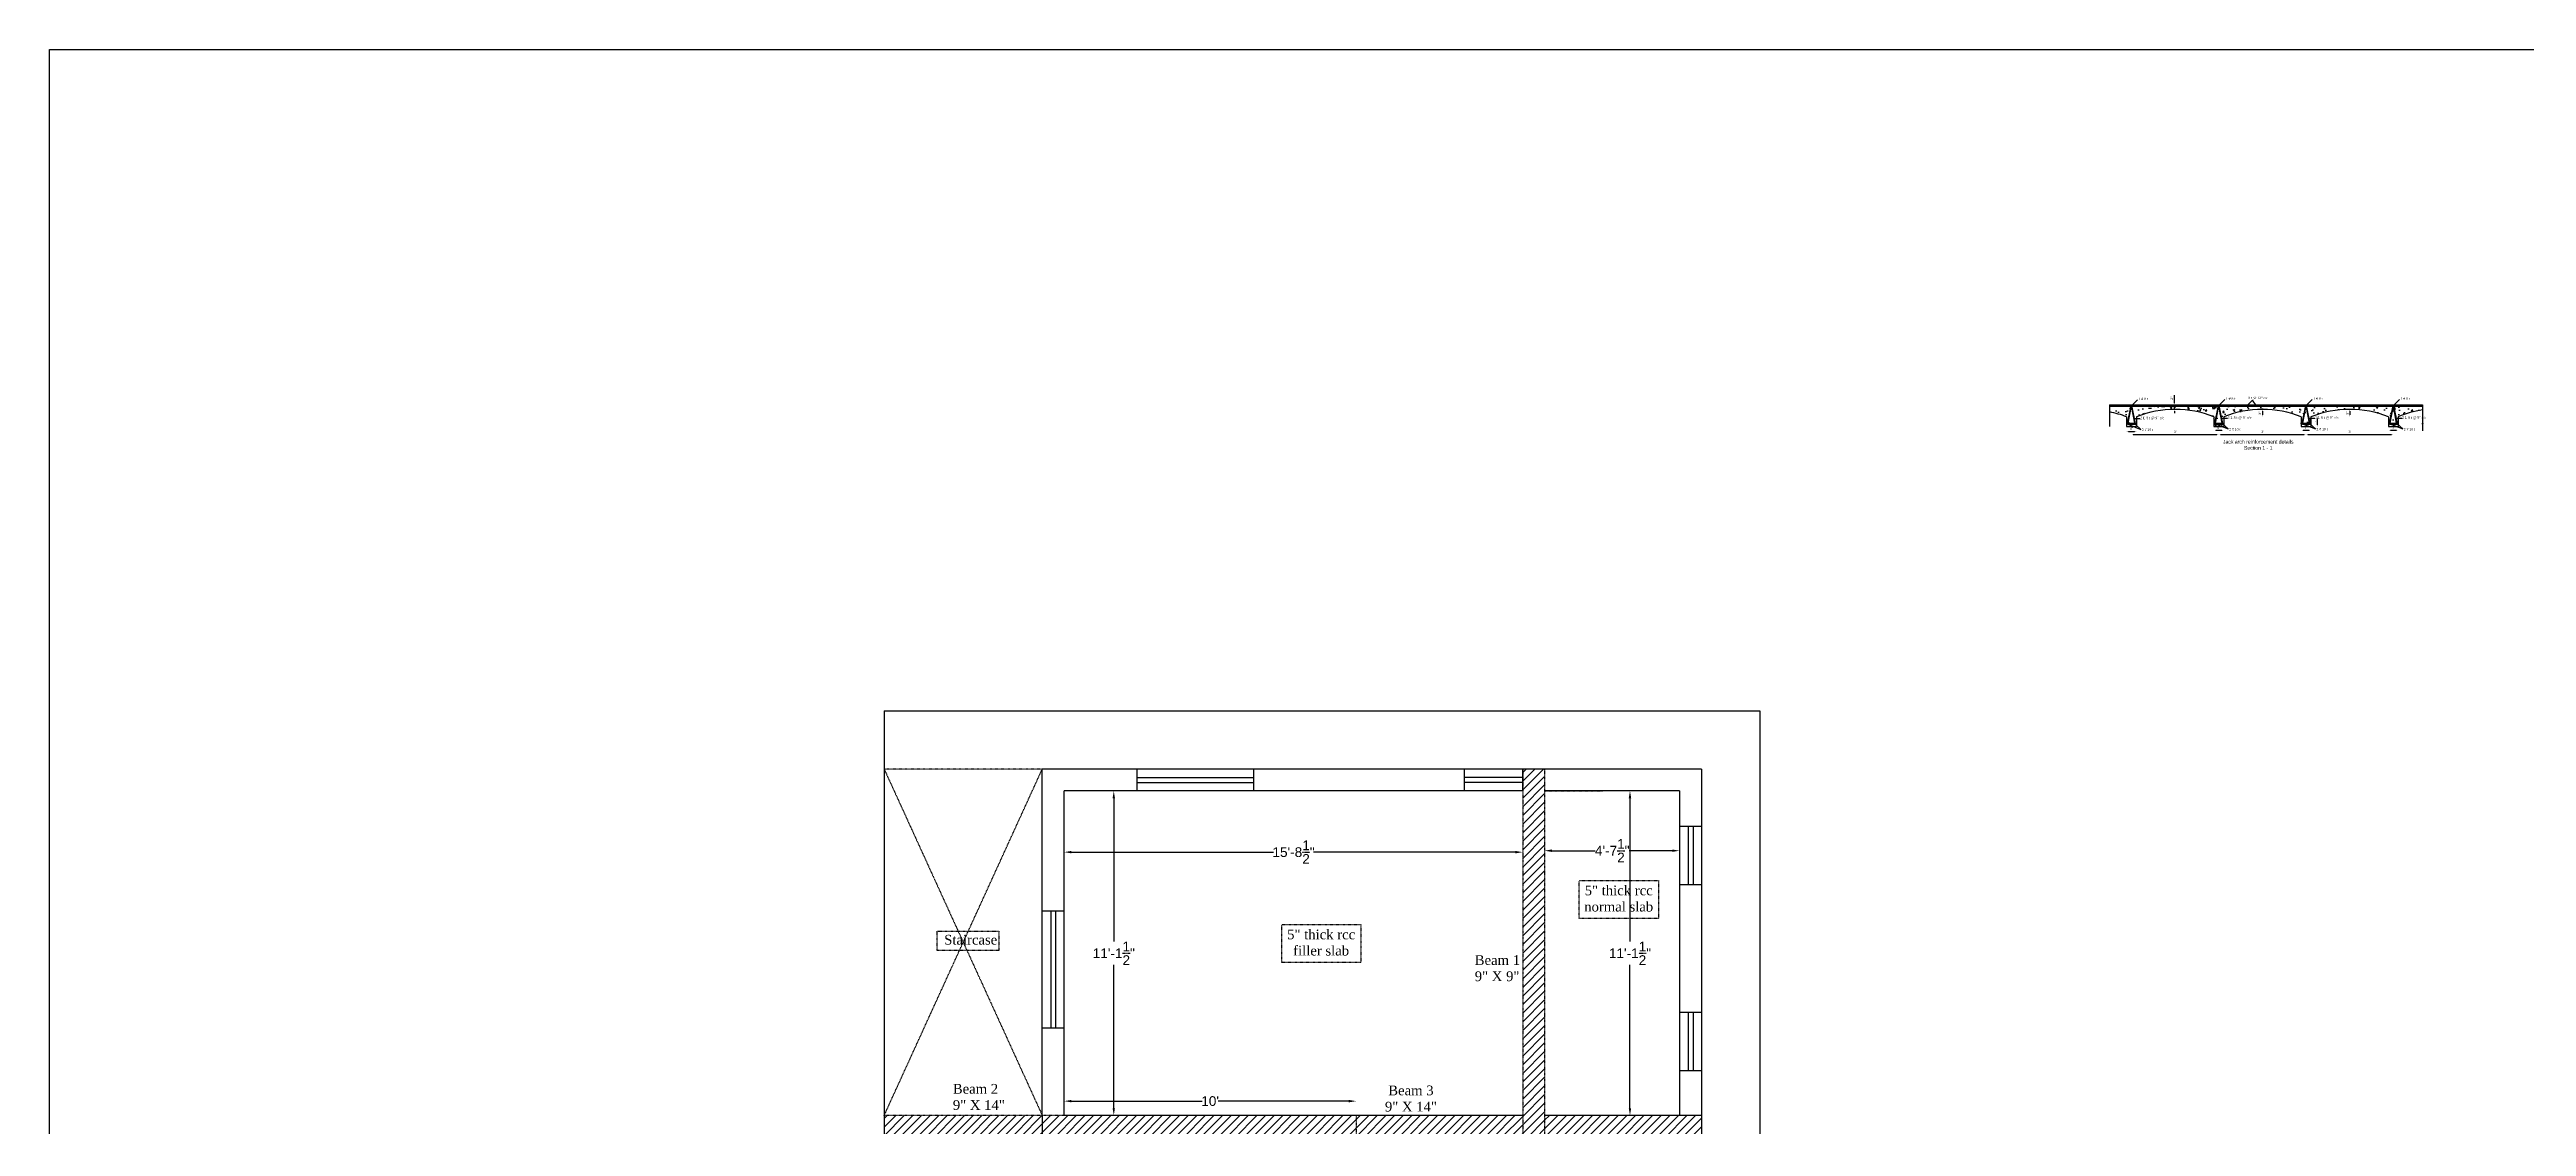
# Model space of a CAD drawing. Header units: inches. Extents: x 3138 to 9973, y -1757 to -151.
# Drawn here: x 6160 to 7178, y -1165 to -722 of the extents above; entities that cross this region are included whole.
import ezdxf

# ---------------------------------------------------------------- set-up
doc = ezdxf.new("R2010")
doc.units = ezdxf.units.IN
doc.header["$LTSCALE"] = 0.1
doc.header["$MEASUREMENT"] = 0
doc.linetypes.add('DASHED', pattern=[0.75, 0.5, -0.25])
doc.linetypes.add('DASHED2', pattern=[0.375, 0.25, -0.125])
for name, color, linetype in [('MH - Beam and slab layout', 7, 'Continuous'), ('MH - Beams', 3, 'DASHED2'), ('MH - Slab reinforcement', 3, 'Continuous')]:
    doc.layers.add(name, color=color, linetype=linetype)
doc.styles.get("Standard").update_dxf_attribs({"font": 'arial.ttf'})
doc.dimstyles.new('ISO-25', dxfattribs={"dimtxt": 0.5, "dimasz": 0.75, "dimexe": 1.25, "dimexo": 0.625, "dimtad": 1, "dimlunit": 4, "dimtxsty": 'Standard', "dimcen": 2.5, "dimse1": 1, "dimse2": 1, "dimadec": 0, "dimazin": 0, "dimtfac": 1, "dimtmove": 0, "dimatfit": 3, "dimfxl": 1, "dimarcsym": 0})
doc.dimstyles.get("Standard").update_dxf_attribs({"dimtxt": 6, "dimasz": 3, "dimexe": 0, "dimexo": 0.0625, "dimgap": 0.09, "dimtad": 0, "dimtih": 1, "dimtoh": 1, "dimdec": 1, "dimzin": 0, "dimdsep": 46, "dimlunit": 4, "dimtxsty": 'Standard', "dimblk": 'DOT', "dimcen": 0.09, "dimse1": 1, "dimse2": 1, "dimadec": 0, "dimazin": 0, "dimtfac": 1, "dimtdec": 1, "dimtofl": 0, "dimtmove": 0, "dimatfit": 3, "dimfxl": 1, "dimtolj": 1, "dimtzin": 0, "dimarcsym": 0})
pattern_1 = [(50, (124.942, 459.8706), (7.172602, -0.6275213), [0.75, -8.25]), (-5, (124.942, 459.8706), (-1.387513, 7.521921), [0.6, -6.6]), (100.4514, (125.5396, 459.818), (5.785094, 6.8943954), [0.637402, -7.011421]), (46.1842, (124.942, 461.871), (10.67241, -1.65519), [1.125, -12.375]), (96.6356, (125.831, 461.733), (9.346627, 9.741179), [0.956103, -10.51713]), (-8.8158, (124.942, 461.871), (9.34662, 9.741186), [0.9, -9.9]), (21, (125.942, 461.3706), (5.9690705, -4.026189), [0.75, -8.25]), (-34, (125.942, 461.3706), (2.433153, 7.2515005), [0.6, -6.6]), (71.4514, (126.439, 461.035), (8.402226, 3.225305), [0.637402, -7.011421]), (37.5, (124.9418, 459.8706), (0.12159855, 3.3289385), [0, -6.52, 0, -6.7, 0, -6.625]), (7.5, (124.942, 459.8706), (2.6306954, 3.9441171), [0, -3.82, 0, -6.37, 0, -2.525]), (-32.5, (122.7118, 459.8706), (5.3382244, -0.2255487), [0, -2.5, 0, -7.8, 0, -10.35]), (-42.5, (121.712, 459.8706), (5.8318617, 1.0010498), [0, -3.25, 0, -5.18, 0, -7.35])]

# ---------------------------------------------------------------- blocks, each defined once
blk = doc.blocks.new('*D323')
at = {"layer": 'Defpoints', "color": 0}
for p in [(6577.1, -1160.7), (6697.1, -1154.8), (6697.1, -1160.7)]:
    blk.add_point(p, dxfattribs=at)
at = {"layer": 'MH - Beam and slab layout', "color": 0, "lineweight": -2}
for p, q in [((6580.1, -1154.8), (6633.8, -1154.8)), ((6694.1, -1154.8), (6640.4, -1154.8))]:
    blk.add_line(p, q, dxfattribs=at)
at = {"layer": 'MH - Beam and slab layout', "color": 0}
for points in [[(6580.1, -1154.3), (6580.1, -1155.3), (6577.1, -1154.8)], [(6694.1, -1155.3), (6694.1, -1154.3), (6697.1, -1154.8)]]:
    blk.add_solid(points, dxfattribs=at)
at = {"layer": 'MH - Beam and slab layout', "color": 0, "linetype": 'DASHED', "insert": (6637.1, -1154.8), "char_height": 4, "attachment_point": 5}
blk.add_mtext("\\A1;10'", dxfattribs=at)
blk = doc.blocks.new('_Dot')
at = {"color": 0, "linetype": 'ByBlock', "lineweight": -2}
blk.add_line((-0.5, 0), (-1, 0), dxfattribs=at)
at = {"color": 0, "linetype": 'ByBlock', "const_width": 0.5}
blk.add_lwpolyline([(-0.25, 0, 1), (0.25, 0, 1)], format="xyb", close=True, dxfattribs=at)
blk = doc.blocks.new('*D332')
at = {"layer": 'Defpoints', "color": 0}
for p in [(6594.9, -1027.2), (6594.9, -1160.7), (6597.5, -1160.7)]:
    blk.add_point(p, dxfattribs=at)
at = {"layer": 'MH - Beam and slab layout', "color": 0, "lineweight": -2}
for p, q in [((6597.5, -1030.2), (6597.5, -1089.2)), ((6597.5, -1157.7), (6597.5, -1098.7))]:
    blk.add_line(p, q, dxfattribs=at)
at = {"layer": 'MH - Beam and slab layout', "color": 0}
for points in [[(6598, -1030.2), (6597, -1030.2), (6597.5, -1027.2)], [(6597, -1157.7), (6598, -1157.7), (6597.5, -1160.7)]]:
    blk.add_solid(points, dxfattribs=at)
at = {"layer": 'MH - Beam and slab layout', "color": 0, "linetype": 'DASHED', "insert": (6597.5, -1094), "char_height": 4, "attachment_point": 5}
blk.add_mtext('\\A1;11\'-1{\\H1.000000x;\\S1/2;}"', dxfattribs=at)
blk = doc.blocks.new('*D333')
at = {"layer": 'Defpoints', "color": 0}
for p in [(6577.1, -1056.1), (6765.6, -1052.4), (6765.6, -1056.1)]:
    blk.add_point(p, dxfattribs=at)
at = {"layer": 'MH - Beam and slab layout', "color": 0, "lineweight": -2}
for p, q in [((6580.1, -1052.4), (6663.1, -1052.4)), ((6762.6, -1052.4), (6679.6, -1052.4))]:
    blk.add_line(p, q, dxfattribs=at)
at = {"layer": 'MH - Beam and slab layout', "color": 0}
for points in [[(6580.1, -1051.9), (6580.1, -1052.9), (6577.1, -1052.4)], [(6762.6, -1052.9), (6762.6, -1051.9), (6765.6, -1052.4)]]:
    blk.add_solid(points, dxfattribs=at)
at = {"layer": 'MH - Beam and slab layout', "color": 0, "linetype": 'DASHED', "insert": (6671.4, -1052.4), "char_height": 4, "attachment_point": 5}
blk.add_mtext('\\A1;15\'-8{\\H1.000000x;\\S1/2;}"', dxfattribs=at)
blk = doc.blocks.new('*D334')
at = {"layer": 'Defpoints', "color": 0}
for p in [(6802.4, -1027.2), (6806.9, -1160.7), (6809.7, -1160.7)]:
    blk.add_point(p, dxfattribs=at)
at = {"layer": 'MH - Beam and slab layout', "color": 0, "lineweight": -2}
for p, q in [((6809.7, -1030.2), (6809.7, -1089.2)), ((6809.7, -1157.7), (6809.7, -1098.7))]:
    blk.add_line(p, q, dxfattribs=at)
at = {"layer": 'MH - Beam and slab layout', "color": 0}
for points in [[(6810.2, -1030.2), (6809.2, -1030.2), (6809.7, -1027.2)], [(6809.2, -1157.7), (6810.2, -1157.7), (6809.7, -1160.7)]]:
    blk.add_solid(points, dxfattribs=at)
at = {"layer": 'MH - Beam and slab layout', "color": 0, "linetype": 'DASHED', "insert": (6809.7, -1094), "char_height": 4, "attachment_point": 5}
blk.add_mtext('\\A1;11\'-1{\\H1.000000x;\\S1/2;}"', dxfattribs=at)
blk = doc.blocks.new('*D335')
at = {"layer": 'Defpoints', "color": 0}
for p in [(6774.6, -1056.2), (6830.1, -1051.8), (6830.1, -1058.5)]:
    blk.add_point(p, dxfattribs=at)
at = {"layer": 'MH - Beam and slab layout', "color": 0, "lineweight": -2}
for p, q in [((6777.6, -1051.8), (6795.4, -1051.8)), ((6827.1, -1051.8), (6809.3, -1051.8))]:
    blk.add_line(p, q, dxfattribs=at)
at = {"layer": 'MH - Beam and slab layout', "color": 0}
for points in [[(6777.6, -1051.3), (6777.6, -1052.3), (6774.6, -1051.8)], [(6827.1, -1052.3), (6827.1, -1051.3), (6830.1, -1051.8)]]:
    blk.add_solid(points, dxfattribs=at)
at = {"layer": 'MH - Beam and slab layout', "color": 0, "linetype": 'DASHED', "insert": (6802.4, -1051.8), "char_height": 4, "attachment_point": 5}
blk.add_mtext('\\A1;4\'-7{\\H1.000000x;\\S1/2;}"', dxfattribs=at)
blk = doc.blocks.new('*D403')
at = {"color": 0, "lineweight": -2}
blk.add_line((7014.6, -879.4), (7017.1, -879.4), dxfattribs=at)
at = {"color": 0}
for points in [[(7014.6, -879.2), (7014.6, -879.5), (7013.9, -879.4)], [(7017.1, -879.5), (7017.1, -879.2), (7017.9, -879.4)]]:
    blk.add_solid(points, dxfattribs=at)
at = {"layer": 'Defpoints', "color": 0}
for p in [(7013.9, -877.3), (7017.9, -876.3), (7017.9, -879.4)]:
    blk.add_point(p, dxfattribs=at)
at = {"color": 0, "insert": (7015.9, -878.2), "char_height": 1, "attachment_point": 5}
blk.add_mtext('4"', dxfattribs=at)
blk = doc.blocks.new('*D404')
at = {"color": 0, "lineweight": -2}
blk.add_line((7016.6, -880.6), (7051, -880.6), dxfattribs=at)
at = {"color": 0}
for points in [[(7016.6, -880.5), (7016.6, -880.7), (7015.9, -880.6)], [(7051, -880.7), (7051, -880.5), (7051.8, -880.6)]]:
    blk.add_solid(points, dxfattribs=at)
at = {"layer": 'Defpoints', "color": 0}
for p in [(7015.9, -879.5), (7051.8, -880.6), (7051.8, -880.6)]:
    blk.add_point(p, dxfattribs=at)
at = {"color": 0, "insert": (7033.8, -879.5), "char_height": 1, "attachment_point": 5}
blk.add_mtext("3'", dxfattribs=at)
blk = doc.blocks.new('*D405')
at = {"color": 0, "lineweight": -2}
blk.add_line((7050.5, -878.9), (7053, -878.9), dxfattribs=at)
at = {"color": 0}
for points in [[(7050.5, -878.8), (7050.5, -879), (7049.8, -878.9)], [(7053, -879), (7053, -878.8), (7053.8, -878.9)]]:
    blk.add_solid(points, dxfattribs=at)
at = {"layer": 'Defpoints', "color": 0}
for p in [(7049.8, -877.3), (7053.8, -877.3), (7053.8, -878.9)]:
    blk.add_point(p, dxfattribs=at)
at = {"color": 0, "insert": (7051.8, -877.8), "char_height": 1, "attachment_point": 5}
blk.add_mtext('4"', dxfattribs=at)
blk = doc.blocks.new('*D406')
at = {"color": 0, "lineweight": -2}
blk.add_line((7086.4, -878.9), (7088.9, -878.9), dxfattribs=at)
at = {"color": 0}
for points in [[(7086.4, -878.8), (7086.4, -879), (7085.6, -878.9)], [(7088.9, -879), (7088.9, -878.8), (7089.6, -878.9)]]:
    blk.add_solid(points, dxfattribs=at)
at = {"layer": 'Defpoints', "color": 0}
for p in [(7085.6, -877.3), (7089.6, -877.3), (7089.6, -878.9)]:
    blk.add_point(p, dxfattribs=at)
at = {"color": 0, "insert": (7087.6, -878), "char_height": 0.5, "attachment_point": 5}
blk.add_mtext('4"', dxfattribs=at)
blk = doc.blocks.new('*D407')
at = {"color": 0, "lineweight": -2}
blk.add_line((7092.3, -876.6), (7092.3, -874.1), dxfattribs=at)
at = {"color": 0}
for points in [[(7092.5, -874.1), (7092.2, -874.1), (7092.3, -873.3)], [(7092.2, -876.6), (7092.5, -876.6), (7092.3, -877.3)]]:
    blk.add_solid(points, dxfattribs=at)
at = {"layer": 'Defpoints', "color": 0}
for p in [(7089.6, -873.3), (7092.3, -873.3), (7092.3, -877.3)]:
    blk.add_point(p, dxfattribs=at)
at = {"color": 0, "insert": (7091.5, -875.3), "char_height": 0.5, "attachment_point": 5, "rotation": 90}
blk.add_mtext('4"', dxfattribs=at)
blk = doc.blocks.new('*D408')
at = {"color": 0, "lineweight": -2}
for p, q in [((7033.5, -867.7), (7033.5, -864.5)), ((7033.5, -870.4), (7033.5, -868.4)), ((7033.5, -871.1), (7033.5, -871.9))]:
    blk.add_line(p, q, dxfattribs=at)
at = {"color": 0}
for points in [[(7033.4, -867.7), (7033.6, -867.7), (7033.5, -868.4)], [(7033.6, -871.1), (7033.4, -871.1), (7033.5, -870.4)]]:
    blk.add_solid(points, dxfattribs=at)
at = {"layer": 'Defpoints', "color": 0}
for p in [(7033.5, -868.4), (7033.5, -870.4), (7035.4, -868.4)]:
    blk.add_point(p, dxfattribs=at)
at = {"color": 0, "insert": (7032.4, -865.7), "char_height": 1, "attachment_point": 5, "rotation": 90}
blk.add_mtext('2"', dxfattribs=at)
blk = doc.blocks.new('*D409')
at = {"color": 0, "lineweight": -2}
blk.add_line((7052.5, -880.6), (7086.9, -880.6), dxfattribs=at)
at = {"color": 0}
for points in [[(7052.5, -880.5), (7052.5, -880.7), (7051.8, -880.6)], [(7086.9, -880.7), (7086.9, -880.5), (7087.6, -880.6)]]:
    blk.add_solid(points, dxfattribs=at)
at = {"layer": 'Defpoints', "color": 0}
for p in [(7051.8, -880.6), (7087.6, -880.6), (7087.6, -881.6)]:
    blk.add_point(p, dxfattribs=at)
at = {"color": 0, "insert": (7069.7, -879.5), "char_height": 1, "attachment_point": 5}
blk.add_mtext("3'", dxfattribs=at)
blk = doc.blocks.new('*D410')
at = {"color": 0, "lineweight": -2}
blk.add_line((7122.3, -878.9), (7124.8, -878.9), dxfattribs=at)
at = {"color": 0}
for points in [[(7122.3, -878.8), (7122.3, -879), (7121.5, -878.9)], [(7124.8, -879), (7124.8, -878.8), (7125.5, -878.9)]]:
    blk.add_solid(points, dxfattribs=at)
at = {"layer": 'Defpoints', "color": 0}
for p in [(7121.5, -877.3), (7125.5, -877.3), (7125.5, -878.9)]:
    blk.add_point(p, dxfattribs=at)
at = {"color": 0, "insert": (7123.5, -878), "char_height": 0.5, "attachment_point": 5}
blk.add_mtext('4"', dxfattribs=at)
blk = doc.blocks.new('*D411')
at = {"color": 0, "lineweight": -2}
blk.add_line((7069.7, -871.1), (7069.7, -872.6), dxfattribs=at)
at = {"color": 0}
for points in [[(7069.8, -871.1), (7069.6, -871.1), (7069.7, -870.3)], [(7069.6, -872.6), (7069.8, -872.6), (7069.7, -873.3)]]:
    blk.add_solid(points, dxfattribs=at)
at = {"layer": 'Defpoints', "color": 0}
for p in [(7069.7, -870.3), (7069.7, -873.3), (7069.7, -873.3)]:
    blk.add_point(p, dxfattribs=at)
at = {"color": 0, "insert": (7068.6, -871.8), "char_height": 1, "attachment_point": 5, "rotation": 90}
blk.add_mtext('3"', dxfattribs=at)
blk = doc.blocks.new('*D412')
at = {"color": 0, "lineweight": -2}
blk.add_line((7105.6, -871.1), (7105.6, -872.6), dxfattribs=at)
at = {"color": 0}
for points in [[(7105.7, -871.1), (7105.5, -871.1), (7105.6, -870.3)], [(7105.5, -872.6), (7105.7, -872.6), (7105.6, -873.3)]]:
    blk.add_solid(points, dxfattribs=at)
at = {"layer": 'Defpoints', "color": 0}
for p in [(7105.6, -870.3), (7105.6, -873.3), (7105.6, -873.3)]:
    blk.add_point(p, dxfattribs=at)
at = {"color": 0, "insert": (7104.5, -871.8), "char_height": 1, "attachment_point": 5, "rotation": 90}
blk.add_mtext('3"', dxfattribs=at)
blk = doc.blocks.new('*D413')
at = {"color": 0, "lineweight": -2}
blk.add_line((7088.4, -880.6), (7122.8, -880.6), dxfattribs=at)
at = {"color": 0}
for points in [[(7088.4, -880.5), (7088.4, -880.7), (7087.6, -880.6)], [(7122.8, -880.7), (7122.8, -880.5), (7123.5, -880.6)]]:
    blk.add_solid(points, dxfattribs=at)
at = {"layer": 'Defpoints', "color": 0}
for p in [(7087.6, -880.6), (7123.5, -880.6), (7123.5, -880.6)]:
    blk.add_point(p, dxfattribs=at)
at = {"color": 0, "insert": (7105.6, -879.5), "char_height": 1, "attachment_point": 5}
blk.add_mtext("3'", dxfattribs=at)

msp = doc.modelspace()

# ---------------------------------------------------------------- hatches: boundary and pattern name
h = msp.add_hatch()
h.set_pattern_fill('AR-CONC', color=256, scale=0.01)
h.set_pattern_definition([(50, (254149.8818, 135713.0965), (1.82184669, -0.159390855), [0.1905, -2.0955]), (-5, (254149.8818, 135713.0965), (-0.352434214, 1.910568452), [0.1524, -1.676405842]), (100.4514447, (254150.0336, 135713.0832), (1.469412471, 1.751177519), [0.161900088, -1.780902446]), (46.1842, (254149.8818, 135713.6045), (2.710790409, -0.42042328), [0.28575, -3.14325]), (96.6355576, (254150.1077, 135713.5694), (2.37404134, 2.474261246), [0.242850231, -2.671356082]), (-8.8158488, (254149.8818, 135713.6045), (2.37404134, 2.474261246), [0.22859967, -2.51459732]), (21, (254150.1358, 135713.4775), (1.516143913, -1.022651982), [0.1905, -2.0955]), (-34, (254150.1358, 135713.4775), (0.618020283, 1.841879661), [0.1524, -1.6764]), (71.451445, (254150.2621, 135713.3923), (2.134164193, 0.819227689), [0.161900088, -1.780899376]), (37.5, (254149.8818, 135713.0965), (0.0308860325, 0.8455503887), [0, -1.65608, 0, -1.7018, 0, -1.68275]), (7.5, (254149.8818, 135713.0965), (0.668196625, 1.0018057482), [0, -0.97028, 0, -1.61798, 0, -0.64135]), (-32.5, (254149.3154, 135713.0965), (1.3559059517, -0.05728744), [0, -0.635, 0, -1.9812, 0, -2.6289]), (-42.5, (254149.0614, 135713.0965), (1.481291814, 0.2542649103), [0, -0.8255, 0, -1.31572, 0, -1.8669])])
h.paths.add_polyline_path([(7126.68, -868.67), (7126.729, -868.916), (7133.308, -868.916, -0.41421356), (7133.158, -868.766, -1), (7133.458, -868.766, -0.41421356), (7133.308, -868.916), (7135.511, -868.916), (7135.511, -868.413), (7006.874, -868.413), (7006.874, -868.738, -0.91120153), (7007.171, -868.766, -0.41421356), (7007.021, -868.916), (7013.036, -868.916, -0.41421356), (7012.886, -868.766, -1), (7013.186, -868.766, -0.41421356), (7013.036, -868.916), (7014.391, -868.916), (7015.673, -868.916), (7015.725, -868.656, -0.8620327), (7016.021, -868.666), (7016.071, -868.916), (7019.051, -868.916, -0.41421356), (7018.901, -868.766, -1), (7019.201, -868.766, -0.41421356), (7019.051, -868.916), (7025.066, -868.916, -0.41421356), (7024.916, -868.766, -1), (7025.216, -868.766, -0.41421356), (7025.066, -868.916), (7031.081, -868.916, -0.41421356), (7030.931, -868.766, -1), (7031.231, -868.766, -0.41421356), (7031.081, -868.916), (7037.095, -868.916, -0.41421356), (7036.945, -868.766, -1), (7037.245, -868.766, -0.41421356), (7037.095, -868.916), (7043.11, -868.916, -0.41421356), (7042.96, -868.766, -1), (7043.26, -868.766, -0.41421356), (7043.11, -868.916), (7049.125, -868.916, -0.41421356), (7048.975, -868.766, -1), (7049.275, -868.766, -0.41421356), (7049.125, -868.916), (7051.277, -868.916), (7052.562, -868.916), (7052.612, -868.664, -0.85091115), (7052.908, -868.668), (7052.958, -868.916), (7055.14, -868.916, -0.41421356), (7054.99, -868.766, -1), (7055.29, -868.766, -0.41421356), (7055.14, -868.916), (7061.155, -868.916, -0.41421356), (7061.005, -868.766, -1), (7061.305, -868.766, -0.41421356), (7061.155, -868.916), (7067.17, -868.916, -0.41421356), (7067.02, -868.766, -1), (7067.32, -868.766, -0.41421356), (7067.17, -868.916), (7073.184, -868.916, -0.41421356), (7073.034, -868.766, -1), (7073.334, -868.766, -0.41421356), (7073.184, -868.916), (7079.199, -868.916, -0.41421356), (7079.049, -868.766, -1), (7079.349, -868.766, -0.41421356), (7079.199, -868.916), (7085.214, -868.916, -0.41421356), (7085.064, -868.766, -1), (7085.364, -868.766, -0.41421356), (7085.214, -868.916), (7088.163, -868.916), (7089.447, -868.916), (7089.498, -868.664, -0.85153439), (7089.794, -868.668), (7089.843, -868.916), (7091.229, -868.916, -0.41421356), (7091.079, -868.766, -1), (7091.379, -868.766, -0.41421356), (7091.229, -868.916), (7097.24, -868.916, -0.41421356), (7097.09, -868.766, -1), (7097.39, -868.766, -0.41421356), (7097.24, -868.916), (7103.251, -868.916, -0.41421356), (7103.101, -868.766, -1), (7103.401, -868.766, -0.41421356), (7103.251, -868.916), (7109.263, -868.916, -0.41421356), (7109.113, -868.766, -1), (7109.413, -868.766, -0.41421356), (7109.263, -868.916), (7115.274, -868.916, -0.41421356), (7115.124, -868.766, -1), (7115.424, -868.766, -0.41421356), (7115.274, -868.916), (7121.286, -868.916, -0.41421356), (7121.136, -868.766, -1), (7121.436, -868.766, -0.41421356), (7121.286, -868.916), (7126.333, -868.916), (7126.383, -868.664, -0.85635402)])
at = {"layer": 'MH - Beam and slab layout'}
h = msp.add_hatch(color=256, dxfattribs=at)
edge = h.paths.add_edge_path()
edge.add_arc((7007.024, -868.766), 0.15, 0, 360)
h = msp.add_hatch(dxfattribs=at)
h.set_pattern_fill('AR-CONC', color=256, style=0)
h.set_pattern_definition(pattern_1)
h.paths.add_polyline_path([(7017.874, -873.34, -0.18753633), (7049.76, -873.34), (7049.76, -877.34), (7053.76, -877.34), (7053.76, -873.34, -0.18781404), (7085.645, -873.34), (7085.645, -877.34), (7089.645, -877.34), (7089.645, -873.34, -0.18781402), (7121.531, -873.34), (7121.531, -877.34), (7125.531, -877.34), (7125.531, -873.34, -0.06373601), (7135.502, -870.535), (7135.507, -868.916), (7133.308, -868.916), (7123.729, -868.916), (7125.178, -876.161, -0.04939859), (7125.181, -876.19, -0.41421356), (7125.031, -876.34), (7123.531, -876.34), (7122.031, -876.34, -0.47328647), (7121.884, -876.161), (7123.333, -868.916), (7121.286, -868.916), (7115.274, -868.916), (7109.263, -868.916), (7103.251, -868.916), (7097.24, -868.916), (7091.229, -868.916), (7087.843, -868.916), (7089.292, -876.161, -0.04939859), (7089.295, -876.19, -0.41421356), (7089.145, -876.34), (7087.645, -876.34), (7086.145, -876.34, -0.47328647), (7085.998, -876.161), (7087.447, -868.916), (7085.214, -868.916), (7079.199, -868.916), (7073.184, -868.916), (7067.17, -868.916), (7061.155, -868.916), (7051.958, -868.916), (7053.407, -876.161, -0.04939859), (7053.41, -876.19, -0.41421356), (7053.26, -876.34), (7051.76, -876.34), (7050.26, -876.34, -0.47328647), (7050.113, -876.161), (7051.562, -868.916), (7051.14, -868.916), (7049.125, -868.916), (7043.11, -868.916), (7037.095, -868.916), (7031.081, -868.916), (7025.066, -868.916), (7019.051, -868.916), (7016.072, -868.916), (7017.521, -876.161, -0.04940379), (7017.524, -876.19, -0.41421356), (7017.374, -876.34), (7015.874, -876.34), (7014.374, -876.34, -0.47328647), (7014.227, -876.161), (7015.673, -868.916), (7013.036, -868.916), (7007.024, -868.916), (7006.874, -868.916), (7006.874, -870.34), (7006.874, -871.36, -0.03819154), (7013.874, -873.34), (7013.874, -877.34), (7017.874, -877.34)])
h.paths.add_polyline_path([(7067.807, -872.666), (7067.807, -871.019), (7069.328, -871.019), (7069.328, -872.666)], flags=9)
h.paths.add_polyline_path([(7103.692, -872.666), (7103.692, -871.019), (7105.213, -871.019), (7105.213, -872.666)], flags=9)
h.paths.add_polyline_path([(7033.108, -874.444), (7034.526, -874.444), (7034.526, -875.965), (7033.108, -875.965)], flags=9)
h.paths.add_polyline_path([(7068.994, -874.444), (7070.412, -874.444), (7070.412, -875.965), (7068.994, -875.965)], flags=9)
h.paths.add_polyline_path([(7104.881, -874.444), (7106.299, -874.444), (7106.299, -875.965), (7104.881, -875.965)], flags=9)
h.paths.add_polyline_path([(7104.881, -874.444), (7106.299, -874.444), (7106.299, -875.965), (7104.881, -875.965)], flags=9)
h.paths.add_polyline_path([(7068.994, -874.444), (7070.412, -874.444), (7070.412, -875.965), (7068.994, -875.965)], flags=9)
h.paths.add_polyline_path([(7104.881, -874.444), (7106.299, -874.444), (7106.299, -875.965), (7104.881, -875.965)], flags=9)
h.paths.add_polyline_path([(7033.108, -874.444), (7034.526, -874.444), (7034.526, -875.965), (7033.108, -875.965)], flags=9)
h.paths.add_polyline_path([(7068.994, -874.444), (7070.412, -874.444), (7070.412, -875.965), (7068.994, -875.965)], flags=9)
h.paths.add_polyline_path([(7033.108, -874.444), (7034.526, -874.444), (7034.526, -875.965), (7033.108, -875.965)], flags=9)
h = msp.add_hatch(color=256, dxfattribs=at)
edge = h.paths.add_edge_path()
edge.add_arc((7013.036, -868.766), 0.15, 0, 360)
h = msp.add_hatch(dxfattribs=at)
h.set_pattern_fill('AR-CONC', color=256, style=0)
h.set_pattern_definition(pattern_1)
h.paths.add_polyline_path([(7017.196, -876.04), (7015.874, -868.84), (7014.552, -876.04)])
h = msp.add_hatch(color=256, dxfattribs=at)
edge = h.paths.add_edge_path()
edge.add_arc((7015.872, -868.683), 0.15, 0, 360)
h = msp.add_hatch(color=256, dxfattribs=at)
edge = h.paths.add_edge_path()
edge.add_arc((7025.066, -868.766), 0.15, 0, 360)
h = msp.add_hatch(color=256, dxfattribs=at)
edge = h.paths.add_edge_path()
edge.add_arc((7031.081, -868.766), 0.15, 0, 360)
h = msp.add_hatch(color=256, dxfattribs=at)
edge = h.paths.add_edge_path()
edge.add_arc((7037.095, -868.766), 0.15, 0, 360)
h = msp.add_hatch(color=256, dxfattribs=at)
edge = h.paths.add_edge_path()
edge.add_arc((7043.11, -868.766), 0.15, 0, 360)
h = msp.add_hatch(color=256, dxfattribs=at)
edge = h.paths.add_edge_path()
edge.add_arc((7049.125, -868.766), 0.15, 0, 360)
h = msp.add_hatch(dxfattribs=at)
h.set_pattern_fill('AR-CONC', color=256, style=0)
h.set_pattern_definition(pattern_1)
h.paths.add_polyline_path([(7053.082, -876.04), (7051.76, -868.84), (7050.437, -876.04)])
h = msp.add_hatch(color=256, dxfattribs=at)
edge = h.paths.add_edge_path()
edge.add_arc((7051.76, -868.69), 0.15, 0, 360)
h = msp.add_hatch(color=256, dxfattribs=at)
edge = h.paths.add_edge_path()
edge.add_arc((7061.155, -868.766), 0.15, 0, 360)
h = msp.add_hatch(color=256, dxfattribs=at)
edge = h.paths.add_edge_path()
edge.add_arc((7067.17, -868.766), 0.15, 0, 360)
h = msp.add_hatch(color=256, dxfattribs=at)
edge = h.paths.add_edge_path()
edge.add_arc((7073.184, -868.766), 0.15, 0, 360)
h = msp.add_hatch(color=256, dxfattribs=at)
edge = h.paths.add_edge_path()
edge.add_arc((7079.199, -868.766), 0.15, 0, 360)
h = msp.add_hatch(color=256, dxfattribs=at)
edge = h.paths.add_edge_path()
edge.add_arc((7085.214, -868.766), 0.15, 0, 360)
h = msp.add_hatch(dxfattribs=at)
h.set_pattern_fill('AR-CONC', color=256, style=0)
h.set_pattern_definition(pattern_1)
h.paths.add_polyline_path([(7088.968, -876.04), (7087.645, -868.84), (7086.323, -876.04)])
h = msp.add_hatch(color=256, dxfattribs=at)
edge = h.paths.add_edge_path()
edge.add_arc((7087.645, -868.69), 0.15, 0, 360)
h = msp.add_hatch(color=256, dxfattribs=at)
edge = h.paths.add_edge_path()
edge.add_arc((7091.229, -868.766), 0.15, 0, 360)
h = msp.add_hatch(color=256, dxfattribs=at)
h.dxf.hatch_style = 1
edge = h.paths.add_edge_path()
edge.add_arc((7097.24, -868.766), 0.15, 0, 360)
h = msp.add_hatch(color=256, dxfattribs=at)
edge = h.paths.add_edge_path()
edge.add_arc((7103.251, -868.766), 0.15, 0, 360)
h = msp.add_hatch(color=256, dxfattribs=at)
edge = h.paths.add_edge_path()
edge.add_arc((7109.263, -868.766), 0.15, 0, 360)
h = msp.add_hatch(color=256, dxfattribs=at)
edge = h.paths.add_edge_path()
edge.add_arc((7115.274, -868.766), 0.15, 0, 360)
h = msp.add_hatch(color=256, dxfattribs=at)
edge = h.paths.add_edge_path()
edge.add_arc((7121.286, -868.766), 0.15, 0, 360)
h = msp.add_hatch(dxfattribs=at)
h.set_pattern_fill('AR-CONC', color=256, style=0)
h.set_pattern_definition(pattern_1)
h.paths.add_polyline_path([(7124.854, -876.04), (7123.531, -868.84), (7122.209, -876.04)])
h = msp.add_hatch(color=256, dxfattribs=at)
edge = h.paths.add_edge_path()
edge.add_arc((7123.531, -868.69), 0.15, 0, 360)
h = msp.add_hatch(color=256, dxfattribs=at)
h.dxf.hatch_style = 1
edge = h.paths.add_edge_path()
edge.add_arc((7133.308, -868.766), 0.15, 0, 360)
h = msp.add_hatch(color=256, dxfattribs=at)
edge = h.paths.add_edge_path()
edge.add_arc((7014.374, -876.19), 0.15, 0, 360)
h = msp.add_hatch(color=256, dxfattribs=at)
edge = h.paths.add_edge_path()
edge.add_arc((7017.374, -876.19), 0.15, 0, 360)
h = msp.add_hatch(color=256, dxfattribs=at)
edge = h.paths.add_edge_path()
edge.add_arc((7050.26, -876.19), 0.15, 0, 360)
h = msp.add_hatch(color=256, dxfattribs=at)
edge = h.paths.add_edge_path()
edge.add_arc((7053.26, -876.19), 0.15, 0, 360)
h = msp.add_hatch(color=256, dxfattribs=at)
edge = h.paths.add_edge_path()
edge.add_arc((7086.145, -876.19), 0.15, 0, 360)
h = msp.add_hatch(color=256, dxfattribs=at)
edge = h.paths.add_edge_path()
edge.add_arc((7089.145, -876.19), 0.15, 0, 360)
h = msp.add_hatch(color=256, dxfattribs=at)
h.dxf.hatch_style = 1
edge = h.paths.add_edge_path()
edge.add_arc((7122.031, -876.19), 0.15, 0, 360)
h = msp.add_hatch(color=256, dxfattribs=at)
edge = h.paths.add_edge_path()
edge.add_arc((7125.031, -876.19), 0.15, 0, 360)
at = {"layer": 'MH - Beam and slab layout', "linetype": 'DASHED'}
h = msp.add_hatch(dxfattribs=at)
h.set_pattern_fill('ANSI31', color=256, scale=20, style=0)
h.paths.add_polyline_path([(6774.607, -1160.723), (6774.607, -1094.223), (6774.607, -1089.723), (6774.607, -1027.223), (6774.607, -1018.223), (6765.607, -1018.223), (6765.607, -1021.723), (6765.607, -1023.723), (6765.607, -1027.223), (6765.607, -1160.723), (6765.607, -1169.723), (6774.607, -1169.723)])
h = msp.add_hatch(dxfattribs=at)
h.set_pattern_fill('ANSI31', color=256, scale=20, style=0)
h.paths.add_polyline_path([(6657.638, -1043.804), (6685.076, -1043.804), (6685.076, -1060.954), (6657.638, -1060.954)], flags=9)
h = msp.add_hatch(dxfattribs=at)
h.set_pattern_fill('ANSI31', color=256, scale=20, style=0)
h.paths.add_polyline_path([(6790.564, -1043.244), (6814.15, -1043.244), (6814.15, -1060.292), (6790.564, -1060.292)], flags=9)
h = msp.add_hatch(dxfattribs=at)
h.set_pattern_fill('ANSI31', color=256, scale=20, style=0)
h.paths.add_polyline_path([(6583.769, -1085.449), (6611.207, -1085.449), (6611.207, -1102.497), (6583.769, -1102.497)], flags=9)
h = msp.add_hatch(dxfattribs=at)
h.set_pattern_fill('ANSI31', color=256, scale=20, style=0)
h.paths.add_polyline_path([(6795.989, -1085.449), (6823.427, -1085.449), (6823.427, -1102.497), (6795.989, -1102.497)], flags=9)
h = msp.add_hatch(dxfattribs=at)
h.set_pattern_fill('ANSI31', color=256, scale=20, style=0)
h.paths.add_polyline_path([(6630.804, -1150.229), (6643.41, -1150.229), (6643.41, -1159.355), (6630.804, -1159.355)], flags=9)
h = msp.add_hatch(dxfattribs=at)
h.set_pattern_fill('ANSI31', color=256, scale=20, style=0)
h.paths.add_polyline_path([(6630.804, -1150.229), (6643.41, -1150.229), (6643.41, -1159.355), (6630.804, -1159.355)], flags=9)
h = msp.add_hatch(dxfattribs=at)
h.set_pattern_fill('ANSI31', color=256, scale=20, style=0)
h.paths.add_polyline_path([(6568.107, -1169.723), (6568.107, -1160.723), (6503.107, -1160.723), (6503.107, -1169.723)])
at = {"layer": 'MH - Beam and slab layout'}
h = msp.add_hatch(dxfattribs=at)
h.set_pattern_fill('ANSI31', color=256, scale=20, style=0)
h.paths.add_polyline_path([(6697.107, -1169.723), (6697.107, -1160.723), (6577.107, -1160.723), (6568.107, -1160.723), (6568.107, -1169.723), (6577.107, -1169.723), (6613.107, -1169.723), (6649.107, -1169.723), (6685.107, -1169.723)])
at = {"layer": 'MH - Beam and slab layout', "linetype": 'DASHED'}
h = msp.add_hatch(dxfattribs=at)
h.set_pattern_fill('ANSI31', color=256, scale=20, style=0)
h.paths.add_polyline_path([(6765.607, -1169.723), (6765.607, -1160.723), (6729.607, -1160.723), (6697.107, -1160.723), (6697.107, -1169.723), (6721.107, -1169.723), (6729.607, -1169.723), (6757.107, -1169.723)])
h = msp.add_hatch(dxfattribs=at)
h.set_pattern_fill('ANSI31', color=256, scale=20, style=0)
h.paths.add_polyline_path([(6839.107, -1169.723), (6839.107, -1160.723), (6830.107, -1160.723), (6774.607, -1160.723), (6774.607, -1169.723), (6793.107, -1169.723), (6829.107, -1169.723), (6830.107, -1169.723)])

# ---------------------------------------------------------------- linework, layer by layer
for p, q in [((7006.874, -868.416), (7135.508, -868.416)), ((7006.874, -868.416), (7006.874, -877.34)), ((7006.874, -868.84), (7006.874, -870.34)), ((7006.874, -868.916), (7135.507, -868.916)), ((7013.874, -873.34), (7013.874, -877.34)), ((7014.227, -876.161), (7015.726, -868.651)), ((7014.552, -876.04), (7015.874, -868.84)), ((7017.196, -876.04), (7015.874, -868.84)), ((7017.521, -876.161), (7016.021, -868.662)), ((7017.874, -873.34), (7017.874, -877.34)), ((7049.76, -873.34), (7049.76, -877.34)), ((7050.113, -876.161), (7051.613, -868.657)), ((7050.437, -876.04), (7051.76, -868.84)), ((7053.082, -876.04), (7051.76, -868.84)), ((7053.407, -876.161), (7051.908, -868.67)), ((7053.76, -873.34), (7053.76, -877.34)), ((7085.645, -873.34), (7085.645, -877.34)), ((7085.998, -876.161), (7087.499, -868.657)), ((7086.323, -876.04), (7087.645, -868.84)), ((7088.968, -876.04), (7087.645, -868.84)), ((7089.292, -876.161), (7087.794, -868.67)), ((7089.645, -873.34), (7089.645, -877.34)), ((7121.531, -873.34), (7121.531, -877.34)), ((7121.884, -876.161), (7123.385, -868.657)), ((7122.209, -876.04), (7123.531, -868.84)), ((7124.854, -876.04), (7123.531, -868.84)), ((7125.178, -876.161), (7123.68, -868.67)), ((7125.531, -873.34), (7125.531, -877.34)), ((7135.508, -868.416), (7135.479, -879.185)), ((7013.874, -877.34), (7017.874, -877.34)), ((7014.374, -876.34), (7017.374, -876.34)), ((7014.552, -876.04), (7017.196, -876.04)), ((7049.76, -877.34), (7053.76, -877.34)), ((7049.76, -877.34), (7053.76, -877.34)), ((7050.26, -876.34), (7053.26, -876.34)), ((7050.437, -876.04), (7053.082, -876.04)), ((7085.645, -877.34), (7089.645, -877.34)), ((7085.645, -877.34), (7089.645, -877.34)), ((7086.145, -876.34), (7089.145, -876.34)), ((7086.323, -876.04), (7088.968, -876.04)), ((7121.531, -877.34), (7125.531, -877.34)), ((7121.531, -877.34), (7125.531, -877.34)), ((7122.031, -876.34), (7125.031, -876.34)), ((7122.209, -876.04), (7124.854, -876.04)), ((6607.107, -1027.223), (6607.107, -1018.223)), ((6607.107, -1021.723), (6655.107, -1021.723)), ((6607.107, -1023.723), (6655.107, -1023.723)), ((6655.107, -1027.223), (6655.107, -1018.223)), ((6741.607, -1027.223), (6741.607, -1018.223)), ((6765.607, -1021.723), (6741.607, -1021.723)), ((6765.607, -1023.723), (6741.607, -1023.723)), ((6765.607, -1027.223), (6765.607, -1018.223)), ((6830.107, -1041.723), (6839.107, -1041.723)), ((6833.607, -1041.723), (6833.607, -1065.723)), ((6835.607, -1041.723), (6835.607, -1065.723)), ((6830.107, -1065.723), (6839.107, -1065.723)), ((6577.107, -1076.723), (6568.107, -1076.723)), ((6571.607, -1076.723), (6571.607, -1124.723)), ((6573.607, -1076.723), (6573.607, -1124.723)), ((6830.107, -1118.223), (6839.107, -1118.223)), ((6833.607, -1118.223), (6833.607, -1142.223)), ((6835.607, -1118.223), (6835.607, -1142.223)), ((6577.107, -1124.723), (6568.107, -1124.723)), ((6830.107, -1142.223), (6839.107, -1142.223)), ((6568.107, -1160.723), (6568.107, -1238.723))]:
    msp.add_line(p, q)
for points in [[(6503.107, -994.223), (6863.107, -994.223), (6863.107, -1484.223)], [(6503.107, -994.223), (6503.107, -1484.223)], [(6839.107, -1018.223), (6568.107, -1018.223)], [(6568.107, -1160.723), (6568.107, -1018.223)], [(6577.107, -1160.723), (6577.107, -1027.223)], [(6765.607, -1027.223), (6577.107, -1027.223)], [(6830.107, -1027.223), (6774.607, -1027.223)], [(6830.107, -1027.223), (6830.107, -1089.723)], [(6839.107, -1018.223), (6839.107, -1175.296)], [(6830.107, -1065.723), (6830.107, -1160.723)], [(6729.607, -1160.723), (6577.107, -1160.723)], [(6765.607, -1160.723), (6729.607, -1160.723)], [(6839.107, -1160.723), (6774.607, -1160.723)]]:
    msp.add_lwpolyline(points)
for centre in [(7007.024, -868.766), (7013.036, -868.766), (7015.872, -868.683), (7019.051, -868.766), (7025.066, -868.766), (7031.081, -868.766), (7037.095, -868.766), (7043.11, -868.766), (7049.125, -868.766), (7051.14, -868.766), (7051.76, -868.69), (7061.155, -868.766), (7067.17, -868.766), (7073.184, -868.766), (7079.199, -868.766), (7085.214, -868.766), (7087.645, -868.69), (7091.229, -868.766), (7097.24, -868.766), (7103.251, -868.766), (7109.263, -868.766), (7115.274, -868.766), (7121.286, -868.766), (7123.531, -868.69), (7133.308, -868.766), (7014.374, -876.19), (7017.374, -876.19), (7050.26, -876.19), (7053.26, -876.19), (7086.145, -876.19), (7089.145, -876.19), (7122.031, -876.19), (7125.031, -876.19), (7135.531, -876.19)]:
    msp.add_circle(centre, 0.15)
for centre, radius, start, end in [((6997.431, -918.105), 47.689, 69.830891, 78.579496), ((7033.817, -914.351), 44.001, 68.756672, 111.243336), ((7069.703, -914.286), 43.94, 68.725929, 111.274075), ((7105.588, -914.286), 43.94, 68.725931, 111.274072), ((7141.474, -910.89), 40.795, 98.417221, 113.004707), ((7135.531, -868.69), 0.15, 98.918437, 260.768776)]:
    msp.add_arc(centre, radius, start, end)
for p, q in [((6568.107, -1018.223), (6503.107, -1018.223)), ((6503.107, -1018.223), (6568.107, -1160.723)), ((6503.107, -1160.723), (6568.107, -1018.223)), ((6798.607, -1018.223), (6774.607, -1018.223)), ((6774.607, -1027.223), (6798.607, -1027.223))]:
    msp.add_line(p, q, dxfattribs=at)
at = {"layer": 'MH - Beam and slab layout'}
msp.add_lwpolyline([(6160.015, -722.304), (8196.431, -722.304), (8196.431, -1756.72), (6160.015, -1756.72)], close=True, dxfattribs=at)
at = {"layer": 'MH - Beam and slab layout', "linetype": 'DASHED'}
for points in [[(6788.839, -1064.033), (6821.407, -1064.033), (6821.407, -1079.657), (6788.839, -1079.657)], [(6524.914, -1084.949), (6550.254, -1084.949), (6550.254, -1092.799), (6524.914, -1092.799)], [(6666.52, -1082.129), (6699.088, -1082.129), (6699.088, -1097.753), (6666.52, -1097.753)]]:
    msp.add_lwpolyline(points, close=True, dxfattribs=at)
at = {"layer": 'MH - Beams', "linetype": 'DASHED'}
for p, q in [((6697.107, -1160.723), (6503.107, -1160.723)), ((6503.107, -1160.723), (6503.107, -1169.723)), ((6697.107, -1160.723), (6697.107, -1169.723))]:
    msp.add_line(p, q, dxfattribs=at)
at = {"layer": 'MH - Beams'}
for points in [[(6765.607, -1018.223), (6765.607, -1169.723)], [(6774.607, -1018.223), (6774.607, -1094.223)], [(6774.607, -1094.223), (6774.607, -1169.723)]]:
    msp.add_lwpolyline(points, dxfattribs=at)

# ---------------------------------------------------------------- texts
at = {"insert": (7053.024, -882.875), "char_height": 1.5, "attachment_point": 1}
msp.add_mtext_dynamic_manual_height_columns('\\pxqc;Jack arch reinforcement details\\P\\pxqc;Section 1 - 1 ', width=29.85624, gutter_width=12.5, heights=[38.472], dxfattribs=at)
at = {"layer": 'MH - Beam and slab layout', "linetype": 'DASHED', "char_height": 1, "attachment_point": 1}
for s, insert, width in [('\\pxqc;{\\fTimes New Roman|b0|i0|c0|p34;\\H4x;5" thick rcc normal slab}', (6788.719, -1066.137), 32.68875), ('{\\fTimes New Roman|b0|i0|c0|p34;\\H4x;Staircase}', (6527.784, -1086.413), 23.84609), ('\\pxqc;{\\fTimes New Roman|b0|i0|c0|p34;\\H4x;5" thick rcc filler slab}', (6666.4, -1084.232), 32.68875), ('{\\fTimes New Roman|b0|i0|c0|p34;\\H4x;\\PBeam 1\\P9" X 9"}', (6745.888, -1088.105), 23.84609), ('{\\fTimes New Roman|b0|i0|c0|p34;\\H4x;Beam 2\\P9" X 14"}', (6531.345, -1147.72), 23.84609), ('\\pxqc;{\\fTimes New Roman|b0|i0|c0|p34;\\H4x;Beam 3\\P\\pxqc;9" X 14"}', (6706.316, -1148.385), 26.67)]:
    msp.add_mtext(s, dxfattribs=dict(at, insert=insert, width=width))
at = {"layer": 'MH - Slab reinforcement', "char_height": 1, "width": 12.06731, "attachment_point": 1}
for s, insert in [('{\\fTimes New Roman|b0|i0|c0|p34;1 # 8 t}', (7018.774, -865.479)), ('{\\fTimes New Roman|b0|i0|c0|p34;1 # 8 t}', (7054.679, -865.332)), ('{\\fTimes New Roman|b0|i0|c0|p34;8 t @ 12" c/c}', (7063.843, -865.061)), ('{\\fTimes New Roman|b0|i0|c0|p34;1 # 8 t}', (7090.565, -865.332)), ('{\\fTimes New Roman|b0|i0|c0|p34;1 # 8 t}', (7126.451, -865.332)), ('{\\fTimes New Roman|b0|i0|c0|p34;2 L 8 t @ 9" c/c}', (7019.477, -873.341)), ('{\\fTimes New Roman|b0|i0|c0|p34;2 L 8 t @ 9" c/c}', (7055.382, -873.194)), ('{\\fTimes New Roman|b0|i0|c0|p34;2 L 8 t @ 9" c/c}', (7091.268, -873.194)), ('{\\fTimes New Roman|b0|i0|c0|p34;2 L 8 t @ 9" c/c}', (7127.154, -873.194)), ('{\\fTimes New Roman|b0|i0|c0|p34;2 # 10 t}', (7020.131, -878.138)), ('{\\fTimes New Roman|b0|i0|c0|p34;2 # 10 t}', (7056.036, -877.991)), ('{\\fTimes New Roman|b0|i0|c0|p34;2 # 10 t}', (7091.922, -877.991)), ('{\\fTimes New Roman|b0|i0|c0|p34;2 # 10 t}', (7127.808, -877.991))]:
    msp.add_mtext(s, dxfattribs=dict(at, insert=insert))

# ---------------------------------------------------------------- dimensions: what is measured, and where the dimension line sits
for base, p1, p2, picture, middle in [((7033.5218, -868.4156), (7033.5218, -870.351), (7035.4397, -868.4156), '*D408', (7032.3948, -865.7081)), ((7069.703, -873.34), (7069.703, -870.346), (7069.703, -873.34), '*D411', (7068.567, -871.843)), ((7105.588, -873.34), (7105.588, -870.346), (7105.588, -873.34), '*D412', (7104.453, -871.843))]:
    dim = msp.add_linear_dim(base=base, p1=p1, p2=p2, angle=90, dimstyle='ISO-25', override={"dimtxt": 1})
    dim.commit()
    dim.dimension.update_dxf_attribs({"geometry": picture, "text_midpoint": middle})
dim = msp.add_linear_dim(base=(7092.338, -873.34), p1=(7092.338, -877.34), p2=(7089.645, -873.34), angle=90, dimstyle='ISO-25')
dim.commit()
dim.dimension.update_dxf_attribs({"geometry": '*D407', "text_midpoint": (7091.463, -875.34)})
for base, p1, p2, picture, middle in [((7017.874, -879.371), (7013.874, -877.34), (7017.874, -876.34), '*D403', (7015.874, -878.246)), ((7051.76, -880.592), (7015.874, -879.507), (7051.76, -880.592), '*D404', (7033.817, -879.457)), ((7053.76, -878.911), (7049.76, -877.34), (7053.76, -877.34), '*D405', (7051.76, -877.786)), ((7087.6454, -880.5924), (7051.7597, -880.5924), (7087.6454, -881.5924), '*D409', (7069.7026, -879.4569)), ((7123.531, -880.592), (7087.649, -880.592), (7123.531, -880.592), '*D413', (7105.59, -879.457))]:
    dim = msp.add_linear_dim(base=base, p1=p1, p2=p2, dimstyle='ISO-25', override={"dimtxt": 1})
    dim.commit()
    dim.dimension.update_dxf_attribs({"geometry": picture, "text_midpoint": middle})
for base, p1, p2, picture, middle in [((7089.645, -878.911), (7085.645, -877.34), (7089.645, -877.34), '*D406', (7087.645, -878.036)), ((7125.531, -878.911), (7121.531, -877.34), (7125.531, -877.34), '*D410', (7123.531, -878.036))]:
    dim = msp.add_linear_dim(base=base, p1=p1, p2=p2, dimstyle='ISO-25')
    dim.commit()
    dim.dimension.update_dxf_attribs({"geometry": picture, "text_midpoint": middle})
at = {"layer": 'MH - Beam and slab layout'}
for base, p1, p2, picture, middle in [((6597.488, -1160.723), (6594.876, -1027.223), (6594.876, -1160.723), '*D332', (6597.488, -1093.973)), ((6809.708, -1160.723), (6802.357, -1027.223), (6806.857, -1160.723), '*D334', (6809.708, -1093.973))]:
    dim = msp.add_linear_dim(base=base, p1=p1, p2=p2, angle=90, dimstyle='Standard', override={"dimtxt": 4, "dimldrblk": 'Dot'}, dxfattribs=at)
    dim.commit()
    dim.dimension.update_dxf_attribs({"geometry": picture, "text_midpoint": middle})
for base, p1, p2, picture, middle in [((6765.607, -1052.379), (6577.107, -1056.067), (6765.607, -1056.067), '*D333', (6671.357, -1052.379)), ((6830.107, -1051.768), (6774.607, -1056.223), (6830.107, -1058.473), '*D335', (6802.357, -1051.768)), ((6697.107, -1154.792), (6577.107, -1160.723), (6697.107, -1160.723), '*D323', (6637.107, -1154.792))]:
    dim = msp.add_linear_dim(base=base, p1=p1, p2=p2, dimstyle='Standard', override={"dimtxt": 4, "dimldrblk": 'Dot'}, dxfattribs=at)
    dim.commit()
    dim.dimension.update_dxf_attribs({"geometry": picture, "text_midpoint": middle})

# ---------------------------------------------------------------- leaders
at = {"layer": 'MH - Slab reinforcement'}
for points in [[(7015.854, -868.836), (7018.306, -866.396)], [(7017.045, -874.029), (7019.42, -874.042)], [(7051.76, -868.69), (7054.211, -866.25)], [(7052.951, -873.882), (7055.325, -873.895)], [(7063.111, -868.916), (7065.563, -866.476)], [(7067.17, -868.766), (7065.563, -866.476)], [(7087.645, -868.69), (7090.097, -866.25)], [(7088.837, -873.882), (7091.211, -873.895)], [(7123.531, -868.69), (7125.983, -866.25)], [(7124.722, -873.882), (7127.097, -873.895)], [(7014.354, -876.336), (7019.745, -878.516)], [(7017.354, -876.336), (7019.745, -878.516)], [(7050.26, -876.19), (7055.651, -878.369)], [(7053.26, -876.19), (7055.651, -878.369)], [(7086.145, -876.19), (7091.536, -878.369)], [(7089.145, -876.19), (7091.536, -878.369)], [(7122.031, -876.19), (7127.422, -878.369)], [(7125.031, -876.19), (7127.422, -878.369)]]:
    msp.add_leader(points, dimstyle='Standard', override={"dimasz": 1, "dimtad": 0}, dxfattribs=at)

doc.saveas('drawing.dxf')
